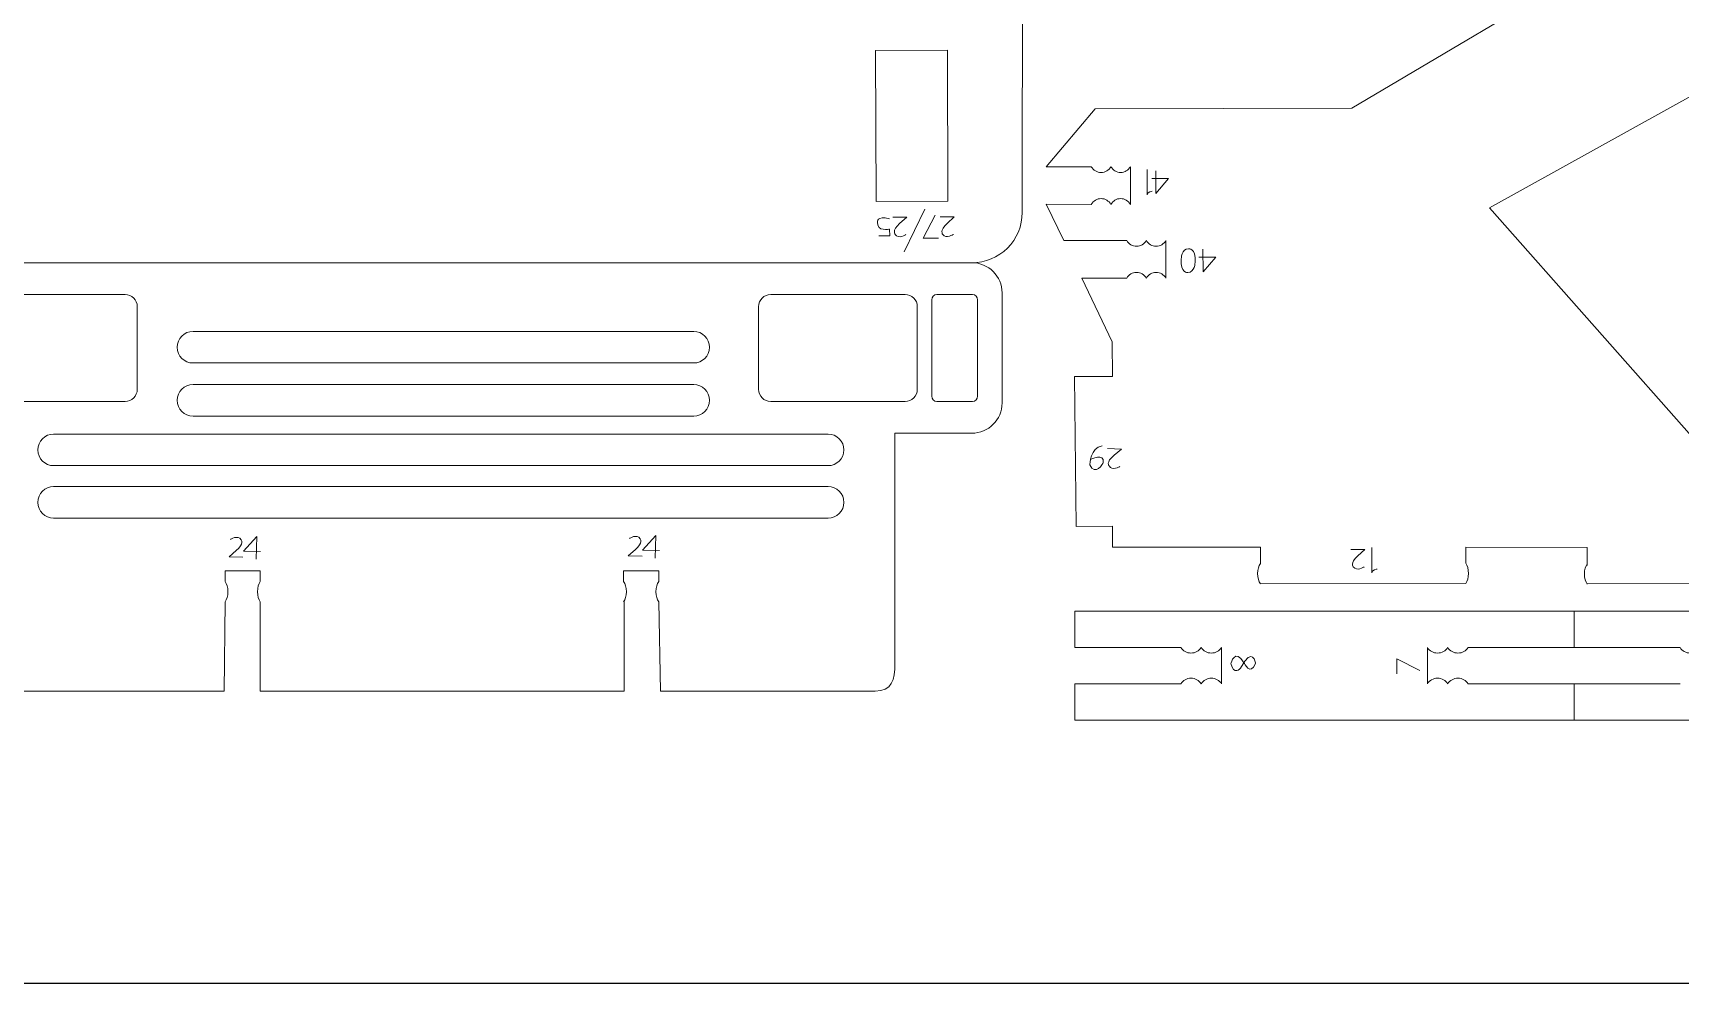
# Model space of a CAD drawing. Header units: centimetres. Extents: x -25 to 25, y -32.5 to 32.5.
# Drawn here: x -16.41 to -2.24, y -32.5 to -24.32 of the extents above; entities that cross this region are included whole.
import ezdxf

# ---------------------------------------------------------------- set-up
doc = ezdxf.new("R2010")
doc.units = ezdxf.units.CM
doc.header["$MEASUREMENT"] = 0
doc.layers.add('Capa 1', color=7, linetype='Continuous')

msp = doc.modelspace()

# ---------------------------------------------------------------- linework, layer by layer
at = {"layer": 'Capa 1', "color": 254}
msp.add_lwpolyline([(-25, -32.5), (25, -32.5), (25, 32.5), (-25, 32.5), (-25, -32.5)], close=True, dxfattribs=at)
at = {"layer": 'Capa 1', "color": 250, "lineweight": 9}
for points, knots in [([(-17.70287, -26.28757), (-17.81775, -26.28737), (-17.92782, -26.24155), (-18.00892, -26.16018), (-18.00892, -26.16018), (-18.09, -26.07881), (-18.13546, -25.96909), (-18.13526, -25.85422), (-18.13526, -25.85422), (-18.13526, -25.85422), (-18.13059, -21.55096), (-18.13059, -21.55096), (-18.13059, -21.55096), (-18.13038, -21.43608), (-18.08456, -21.32599), (-18.00319, -21.24489), (-18.00319, -21.24489), (-17.92183, -21.1638), (-17.81212, -21.11836), (-17.69724, -21.11856), (-17.69724, -21.11856), (-17.69724, -21.11856), (-14.89394, -21.12263), (-14.89394, -21.12263), (-14.89394, -21.12263), (-14.89394, -21.12263), (-14.89211, -21.88036), (-14.89211, -21.88036), (-14.89211, -21.88036), (-14.89211, -21.88036), (-14.57285, -21.87959), (-14.57285, -21.87959), (-14.57285, -21.87959), (-14.57285, -21.87959), (-14.57469, -21.12186), (-14.57469, -21.12186), (-14.57469, -21.12186), (-14.57469, -21.12186), (-11.45583, -21.12534), (-11.45583, -21.12534)], [0, 0, 0, 0, 0.09090909, 0.09090909, 0.09090909, 0.09090909, 0.18181818, 0.18181818, 0.18181818, 0.18181818, 0.27272727, 0.27272727, 0.27272727, 0.27272727, 0.36363636, 0.36363636, 0.36363636, 0.36363636, 0.45454545, 0.45454545, 0.45454545, 0.45454545, 0.54545455, 0.54545455, 0.54545455, 0.54545455, 0.63636364, 0.63636364, 0.63636364, 0.63636364, 0.72727273, 0.72727273, 0.72727273, 0.72727273, 0.81818182, 0.81818182, 0.81818182, 0.81818182, 1, 1, 1, 1]), ([(-8.32825, -21.12874), (-8.21338, -21.12894), (-8.10328, -21.17477), (-8.02218, -21.25613), (-8.02218, -21.25613), (-7.9411, -21.3375), (-7.89565, -21.4472), (-7.89585, -21.56208), (-7.89585, -21.56208), (-7.89585, -21.56208), (-7.90052, -25.86535), (-7.90052, -25.86535), (-7.90052, -25.86535), (-7.90073, -25.98023), (-7.94655, -26.09032), (-8.02792, -26.1714), (-8.02792, -26.1714), (-8.10929, -26.2525), (-8.21899, -26.29794), (-8.33387, -26.29774)], [0, 0, 0, 0, 0.16666667, 0.16666667, 0.16666667, 0.16666667, 0.33333333, 0.33333333, 0.33333333, 0.33333333, 0.5, 0.5, 0.5, 0.5, 0.66666667, 0.66666667, 0.66666667, 0.66666667, 1, 1, 1, 1]), ([(-8.54158, -25.76912), (-8.54158, -25.76912), (-8.54462, -24.46828), (-8.54462, -24.46828), (-8.54462, -24.46828), (-8.54462, -24.46828), (-9.16158, -24.46983), (-9.16158, -24.46983), (-9.16158, -24.46983), (-9.16158, -24.46983), (-9.15854, -25.77067), (-9.15854, -25.77067), (-9.15854, -25.77067), (-9.15854, -25.77067), (-8.54158, -25.76912), (-8.54158, -25.76912)], [0, 0, 0, 0, 0.2, 0.2, 0.2, 0.2, 0.4, 0.4, 0.4, 0.4, 0.6, 0.6, 0.6, 0.6, 1, 1, 1, 1]), ([(-0.27022, -25.78669), (-0.27022, -25.78669), (-2.06394, -24.8176), (-2.06394, -24.8176), (-2.06394, -24.8176), (-2.06394, -24.8176), (-3.87983, -25.82415), (-3.87983, -25.82415), (-3.87983, -25.82415), (-3.87983, -25.82415), (-2.073, -27.86824), (-2.073, -27.86824), (-2.073, -27.86824), (-2.073, -27.86824), (-0.27022, -25.78669), (-0.27022, -25.78669)], [0, 0, 0, 0, 0.2, 0.2, 0.2, 0.2, 0.4, 0.4, 0.4, 0.4, 0.6, 0.6, 0.6, 0.6, 1, 1, 1, 1]), ([(-7.30606, -25.47148), (-7.30606, -25.47148), (-7.69319, -25.47324), (-7.69319, -25.47324), (-7.69319, -25.47324), (-7.69319, -25.47324), (-7.27348, -24.97188), (-7.27348, -24.97188), (-7.27348, -24.97188), (-7.27348, -24.97188), (-5.06496, -24.96755), (-5.06496, -24.96755)], [0, 0, 0, 0, 0.25, 0.25, 0.25, 0.25, 0.5, 0.5, 0.5, 0.5, 1, 1, 1, 1]), ([(-7.30606, -25.47148), (-7.28828, -25.5014), (-7.2572, -25.52123), (-7.22184, -25.52123), (-7.22184, -25.52123), (-7.18648, -25.52123), (-7.1554, -25.5014), (-7.13762, -25.47148)], [0, 0, 0, 0, 0.33333333, 0.33333333, 0.33333333, 0.33333333, 1, 1, 1, 1]), ([(-7.13762, -25.47148), (-7.11984, -25.5014), (-7.08876, -25.52123), (-7.0534, -25.52123), (-7.0534, -25.52123), (-7.01804, -25.52123), (-6.98696, -25.5014), (-6.96918, -25.47148)], [0, 0, 0, 0, 0.33333333, 0.33333333, 0.33333333, 0.33333333, 1, 1, 1, 1]), ([(-7.00104, -26.10673), (-7.00104, -26.10673), (-7.54363, -26.10673), (-7.54363, -26.10673), (-7.54363, -26.10673), (-7.54363, -26.10673), (-7.69351, -25.79456), (-7.69351, -25.79456), (-7.69351, -25.79456), (-7.69351, -25.79456), (-7.30622, -25.79549), (-7.30622, -25.79549)], [0, 0, 0, 0, 0.25, 0.25, 0.25, 0.25, 0.5, 0.5, 0.5, 0.5, 1, 1, 1, 1]), ([(-7.30622, -25.79549), (-7.28844, -25.76558), (-7.25736, -25.74575), (-7.222, -25.74575), (-7.222, -25.74575), (-7.18664, -25.74575), (-7.15556, -25.76558), (-7.13778, -25.79549)], [0, 0, 0, 0, 0.33333333, 0.33333333, 0.33333333, 0.33333333, 1, 1, 1, 1]), ([(-7.13778, -25.79549), (-7.12, -25.76558), (-7.08892, -25.74575), (-7.05356, -25.74575), (-7.05356, -25.74575), (-7.0182, -25.74575), (-6.98712, -25.76558), (-6.96934, -25.79549)], [0, 0, 0, 0, 0.33333333, 0.33333333, 0.33333333, 0.33333333, 1, 1, 1, 1]), ([(-7.00104, -26.10673), (-6.98326, -26.13665), (-6.95218, -26.15648), (-6.91682, -26.15648), (-6.91682, -26.15648), (-6.88146, -26.15648), (-6.85038, -26.13665), (-6.8326, -26.10673)], [0, 0, 0, 0, 0.33333333, 0.33333333, 0.33333333, 0.33333333, 1, 1, 1, 1]), ([(-6.8326, -26.10673), (-6.81482, -26.13665), (-6.78374, -26.15648), (-6.74838, -26.15648), (-6.74838, -26.15648), (-6.71302, -26.15648), (-6.68194, -26.13665), (-6.66416, -26.10673)], [0, 0, 0, 0, 0.33333333, 0.33333333, 0.33333333, 0.33333333, 1, 1, 1, 1]), ([(-16.76344, -29.78465), (-16.76344, -29.78465), (-16.76344, -27.76573), (-16.76344, -27.76573), (-16.76344, -27.76573), (-16.76344, -27.76573), (-17.42842, -27.76573), (-17.42842, -27.76573), (-17.42842, -27.76573), (-17.57162, -27.76573), (-17.68878, -27.64857), (-17.68878, -27.50537), (-17.68878, -27.50537), (-17.68878, -27.50537), (-17.68878, -26.55811), (-17.68878, -26.55811), (-17.68878, -26.55811), (-17.68878, -26.4149), (-17.57162, -26.29774), (-17.42842, -26.29774), (-17.42842, -26.29774), (-17.42842, -26.29774), (-15.13815, -26.29774), (-15.13815, -26.29774), (-15.13815, -26.29774), (-15.13815, -26.29774), (-10.62413, -26.29774), (-10.62413, -26.29774), (-10.62413, -26.29774), (-10.62413, -26.29774), (-8.33387, -26.29774), (-8.33387, -26.29774), (-8.33387, -26.29774), (-8.19066, -26.29774), (-8.0735, -26.4149), (-8.0735, -26.55811), (-8.0735, -26.55811), (-8.0735, -26.55811), (-8.0735, -27.50537), (-8.0735, -27.50537), (-8.0735, -27.50537), (-8.0735, -27.64856), (-8.19066, -27.76573), (-8.33387, -27.76573), (-8.33387, -27.76573), (-8.33387, -27.76573), (-8.99577, -27.76573), (-8.99577, -27.76573), (-8.99577, -27.76573), (-8.99577, -27.76573), (-8.99577, -29.74795), (-8.99577, -29.74795)], [0, 0, 0, 0, 0.07142857, 0.07142857, 0.07142857, 0.07142857, 0.14285714, 0.14285714, 0.14285714, 0.14285714, 0.21428571, 0.21428571, 0.21428571, 0.21428571, 0.28571429, 0.28571429, 0.28571429, 0.28571429, 0.35714286, 0.35714286, 0.35714286, 0.35714286, 0.42857143, 0.42857143, 0.42857143, 0.42857143, 0.5, 0.5, 0.5, 0.5, 0.57142857, 0.57142857, 0.57142857, 0.57142857, 0.64285714, 0.64285714, 0.64285714, 0.64285714, 0.71428571, 0.71428571, 0.71428571, 0.71428571, 0.78571429, 0.78571429, 0.78571429, 0.78571429, 0.85714286, 0.85714286, 0.85714286, 0.85714286, 1, 1, 1, 1]), ([(-7.12467, -28.74679), (-7.12467, -28.74679), (-7.12449, -28.56695), (-7.12449, -28.56695), (-7.12449, -28.56695), (-7.12449, -28.56695), (-7.43658, -28.56913), (-7.43658, -28.56913), (-7.43658, -28.56913), (-7.43658, -28.56913), (-7.45129, -27.27715), (-7.45129, -27.27715), (-7.45129, -27.27715), (-7.45129, -27.27715), (-7.12459, -27.27716), (-7.12459, -27.27716), (-7.12459, -27.27716), (-7.12459, -27.27716), (-7.1254, -26.97774), (-7.1254, -26.97774), (-7.1254, -26.97774), (-7.1254, -26.97774), (-7.3885, -26.42982), (-7.3885, -26.42982), (-7.3885, -26.42982), (-7.3885, -26.42982), (-7.0012, -26.43074), (-7.0012, -26.43074)], [0, 0, 0, 0, 0.125, 0.125, 0.125, 0.125, 0.25, 0.25, 0.25, 0.25, 0.375, 0.375, 0.375, 0.375, 0.5, 0.5, 0.5, 0.5, 0.625, 0.625, 0.625, 0.625, 0.75, 0.75, 0.75, 0.75, 1, 1, 1, 1]), ([(-7.0012, -26.43074), (-6.98342, -26.40083), (-6.95234, -26.381), (-6.91698, -26.381), (-6.91698, -26.381), (-6.88162, -26.381), (-6.85054, -26.40083), (-6.83276, -26.43074)], [0, 0, 0, 0, 0.33333333, 0.33333333, 0.33333333, 0.33333333, 1, 1, 1, 1]), ([(-6.83276, -26.43074), (-6.81498, -26.40083), (-6.7839, -26.381), (-6.74854, -26.381), (-6.74854, -26.381), (-6.71318, -26.381), (-6.6821, -26.40083), (-6.66432, -26.43074)], [0, 0, 0, 0, 0.33333333, 0.33333333, 0.33333333, 0.33333333, 1, 1, 1, 1]), ([(-16.77626, -26.57126), (-16.77626, -26.57126), (-15.62044, -26.57126), (-15.62044, -26.57126), (-15.62044, -26.57126), (-15.56264, -26.57126), (-15.51536, -26.61854), (-15.51536, -26.67634), (-15.51536, -26.67634), (-15.51536, -26.67634), (-15.51536, -27.38713), (-15.51536, -27.38713), (-15.51536, -27.38713), (-15.51536, -27.44494), (-15.56264, -27.49221), (-15.62044, -27.49221), (-15.62044, -27.49221), (-15.62044, -27.49221), (-16.77626, -27.49221), (-16.77626, -27.49221), (-16.77626, -27.49221), (-16.83407, -27.49221), (-16.88134, -27.44494), (-16.88134, -27.38713), (-16.88134, -27.38713), (-16.88134, -27.38713), (-16.88134, -26.67634), (-16.88134, -26.67634), (-16.88134, -26.67634), (-16.88134, -26.61854), (-16.83407, -26.57126), (-16.77626, -26.57126)], [0, 0, 0, 0, 0.11111111, 0.11111111, 0.11111111, 0.11111111, 0.22222222, 0.22222222, 0.22222222, 0.22222222, 0.33333333, 0.33333333, 0.33333333, 0.33333333, 0.44444444, 0.44444444, 0.44444444, 0.44444444, 0.55555556, 0.55555556, 0.55555556, 0.55555556, 0.66666667, 0.66666667, 0.66666667, 0.66666667, 0.77777778, 0.77777778, 0.77777778, 0.77777778, 1, 1, 1, 1]), ([(-8.90823, -26.57126), (-8.90823, -26.57126), (-10.06405, -26.57126), (-10.06405, -26.57126), (-10.06405, -26.57126), (-10.12186, -26.57126), (-10.16913, -26.61854), (-10.16913, -26.67634), (-10.16913, -26.67634), (-10.16913, -26.67634), (-10.16913, -27.38713), (-10.16913, -27.38713), (-10.16913, -27.38713), (-10.16913, -27.44493), (-10.12186, -27.49221), (-10.06405, -27.49221), (-10.06405, -27.49221), (-10.06405, -27.49221), (-8.90823, -27.49221), (-8.90823, -27.49221), (-8.90823, -27.49221), (-8.85043, -27.49221), (-8.80315, -27.44493), (-8.80315, -27.38713), (-8.80315, -27.38713), (-8.80315, -27.38713), (-8.80315, -26.67634), (-8.80315, -26.67634), (-8.80315, -26.67634), (-8.80315, -26.61854), (-8.85043, -26.57126), (-8.90823, -26.57126)], [0, 0, 0, 0, 0.11111111, 0.11111111, 0.11111111, 0.11111111, 0.22222222, 0.22222222, 0.22222222, 0.22222222, 0.33333333, 0.33333333, 0.33333333, 0.33333333, 0.44444444, 0.44444444, 0.44444444, 0.44444444, 0.55555556, 0.55555556, 0.55555556, 0.55555556, 0.66666667, 0.66666667, 0.66666667, 0.66666667, 0.77777778, 0.77777778, 0.77777778, 0.77777778, 1, 1, 1, 1]), ([(-8.32909, -26.57126), (-8.32909, -26.57126), (-8.63443, -26.57126), (-8.63443, -26.57126), (-8.63443, -26.57126), (-8.65926, -26.57126), (-8.67956, -26.59156), (-8.67956, -26.61639), (-8.67956, -26.61639), (-8.67956, -26.61639), (-8.67956, -27.44708), (-8.67956, -27.44708), (-8.67956, -27.44708), (-8.67956, -27.47192), (-8.65926, -27.49221), (-8.63443, -27.49221), (-8.63443, -27.49221), (-8.63443, -27.49221), (-8.32909, -27.49221), (-8.32909, -27.49221), (-8.32909, -27.49221), (-8.30426, -27.49221), (-8.28397, -27.47192), (-8.28397, -27.44708), (-8.28397, -27.44708), (-8.28397, -27.44708), (-8.28397, -26.61639), (-8.28397, -26.61639), (-8.28397, -26.61639), (-8.28397, -26.59156), (-8.30426, -26.57126), (-8.32909, -26.57126)], [0, 0, 0, 0, 0.11111111, 0.11111111, 0.11111111, 0.11111111, 0.22222222, 0.22222222, 0.22222222, 0.22222222, 0.33333333, 0.33333333, 0.33333333, 0.33333333, 0.44444444, 0.44444444, 0.44444444, 0.44444444, 0.55555556, 0.55555556, 0.55555556, 0.55555556, 0.66666667, 0.66666667, 0.66666667, 0.66666667, 0.77777778, 0.77777778, 0.77777778, 0.77777778, 1, 1, 1, 1]), ([(-15.03518, -26.88938), (-15.03518, -26.88938), (-10.72709, -26.88938), (-10.72709, -26.88938), (-10.72709, -26.88938), (-10.65231, -26.88938), (-10.59112, -26.95057), (-10.59112, -27.02535), (-10.59112, -27.02535), (-10.59112, -27.02535), (-10.59112, -27.02535), (-10.59112, -27.02535), (-10.59112, -27.02535), (-10.59112, -27.10014), (-10.65231, -27.16134), (-10.72709, -27.16134), (-10.72709, -27.16134), (-10.72709, -27.16134), (-15.03518, -27.16134), (-15.03518, -27.16134), (-15.03518, -27.16134), (-15.10996, -27.16134), (-15.17116, -27.10014), (-15.17116, -27.02535), (-15.17116, -27.02535), (-15.17116, -27.02535), (-15.17116, -27.02535), (-15.17116, -27.02535), (-15.17116, -27.02535), (-15.17116, -26.95057), (-15.10996, -26.88938), (-15.03518, -26.88938)], [0, 0, 0, 0, 0.11111111, 0.11111111, 0.11111111, 0.11111111, 0.22222222, 0.22222222, 0.22222222, 0.22222222, 0.33333333, 0.33333333, 0.33333333, 0.33333333, 0.44444444, 0.44444444, 0.44444444, 0.44444444, 0.55555556, 0.55555556, 0.55555556, 0.55555556, 0.66666667, 0.66666667, 0.66666667, 0.66666667, 0.77777778, 0.77777778, 0.77777778, 0.77777778, 1, 1, 1, 1]), ([(-15.03518, -27.34676), (-15.03518, -27.34676), (-10.72709, -27.34676), (-10.72709, -27.34676), (-10.72709, -27.34676), (-10.65231, -27.34676), (-10.59112, -27.40796), (-10.59112, -27.48273), (-10.59112, -27.48273), (-10.59112, -27.48273), (-10.59112, -27.48273), (-10.59112, -27.48273), (-10.59112, -27.48273), (-10.59112, -27.55752), (-10.65231, -27.61872), (-10.72709, -27.61872), (-10.72709, -27.61872), (-10.72709, -27.61872), (-15.03518, -27.61872), (-15.03518, -27.61872), (-15.03518, -27.61872), (-15.10996, -27.61872), (-15.17116, -27.55752), (-15.17116, -27.48273), (-15.17116, -27.48273), (-15.17116, -27.48273), (-15.17116, -27.48273), (-15.17116, -27.48273), (-15.17116, -27.48273), (-15.17116, -27.40796), (-15.10996, -27.34676), (-15.03518, -27.34676)], [0, 0, 0, 0, 0.11111111, 0.11111111, 0.11111111, 0.11111111, 0.22222222, 0.22222222, 0.22222222, 0.22222222, 0.33333333, 0.33333333, 0.33333333, 0.33333333, 0.44444444, 0.44444444, 0.44444444, 0.44444444, 0.55555556, 0.55555556, 0.55555556, 0.55555556, 0.66666667, 0.66666667, 0.66666667, 0.66666667, 0.77777778, 0.77777778, 0.77777778, 0.77777778, 1, 1, 1, 1]), ([(-16.23503, -27.77324), (-16.23503, -27.77324), (-9.57076, -27.77324), (-9.57076, -27.77324), (-9.57076, -27.77324), (-9.49598, -27.77324), (-9.43478, -27.83443), (-9.43478, -27.90921), (-9.43478, -27.90921), (-9.43478, -27.90921), (-9.43478, -27.90921), (-9.43478, -27.90921), (-9.43478, -27.90921), (-9.43478, -27.984), (-9.49598, -28.0452), (-9.57076, -28.0452), (-9.57076, -28.0452), (-9.57076, -28.0452), (-16.23503, -28.0452), (-16.23503, -28.0452), (-16.23503, -28.0452), (-16.30981, -28.0452), (-16.37101, -27.984), (-16.37101, -27.90921), (-16.37101, -27.90921), (-16.37101, -27.90921), (-16.37101, -27.90921), (-16.37101, -27.90921), (-16.37101, -27.90921), (-16.37101, -27.83443), (-16.30981, -27.77324), (-16.23503, -27.77324)], [0, 0, 0, 0, 0.11111111, 0.11111111, 0.11111111, 0.11111111, 0.22222222, 0.22222222, 0.22222222, 0.22222222, 0.33333333, 0.33333333, 0.33333333, 0.33333333, 0.44444444, 0.44444444, 0.44444444, 0.44444444, 0.55555556, 0.55555556, 0.55555556, 0.55555556, 0.66666667, 0.66666667, 0.66666667, 0.66666667, 0.77777778, 0.77777778, 0.77777778, 0.77777778, 1, 1, 1, 1]), ([(-16.23503, -28.22555), (-16.23503, -28.22555), (-9.57076, -28.22555), (-9.57076, -28.22555), (-9.57076, -28.22555), (-9.49598, -28.22555), (-9.43478, -28.28675), (-9.43478, -28.36153), (-9.43478, -28.36153), (-9.43478, -28.36153), (-9.43478, -28.36153), (-9.43478, -28.36153), (-9.43478, -28.36153), (-9.43478, -28.43632), (-9.49598, -28.49751), (-9.57076, -28.49751), (-9.57076, -28.49751), (-9.57076, -28.49751), (-16.23503, -28.49751), (-16.23503, -28.49751), (-16.23503, -28.49751), (-16.30981, -28.49751), (-16.37101, -28.43632), (-16.37101, -28.36153), (-16.37101, -28.36153), (-16.37101, -28.36153), (-16.37101, -28.36153), (-16.37101, -28.36153), (-16.37101, -28.36153), (-16.37101, -28.28675), (-16.30981, -28.22555), (-16.23503, -28.22555)], [0, 0, 0, 0, 0.11111111, 0.11111111, 0.11111111, 0.11111111, 0.22222222, 0.22222222, 0.22222222, 0.22222222, 0.33333333, 0.33333333, 0.33333333, 0.33333333, 0.44444444, 0.44444444, 0.44444444, 0.44444444, 0.55555556, 0.55555556, 0.55555556, 0.55555556, 0.66666667, 0.66666667, 0.66666667, 0.66666667, 0.77777778, 0.77777778, 0.77777778, 0.77777778, 1, 1, 1, 1]), ([(-5.85085, -28.88781), (-5.85085, -28.88781), (-5.85055, -28.74565), (-5.85055, -28.74565), (-5.85055, -28.74565), (-5.85055, -28.74565), (-7.12466, -28.74679), (-7.12466, -28.74679)], [0, 0, 0, 0, 0.33333333, 0.33333333, 0.33333333, 0.33333333, 1, 1, 1, 1]), ([(-3.03858, -28.90453), (-3.03858, -28.90453), (-3.03841, -28.74849), (-3.03841, -28.74849), (-3.03841, -28.74849), (-3.03841, -28.74849), (-4.08367, -28.74743), (-4.08367, -28.74743)], [0, 0, 0, 0, 0.33333333, 0.33333333, 0.33333333, 0.33333333, 1, 1, 1, 1]), ([(-5.85085, -29.0613), (-5.86512, -29.04299), (-5.87457, -29.01098), (-5.87457, -28.97456), (-5.87457, -28.97456), (-5.87457, -28.93814), (-5.86512, -28.90612), (-5.85085, -28.88781)], [0, 0, 0, 0, 0.33333333, 0.33333333, 0.33333333, 0.33333333, 1, 1, 1, 1]), ([(-4.08398, -29.05952), (-4.06971, -29.04121), (-4.06026, -29.0092), (-4.06026, -28.97278), (-4.06026, -28.97278), (-4.06026, -28.93636), (-4.06971, -28.90434), (-4.08398, -28.88603)], [0, 0, 0, 0, 0.33333333, 0.33333333, 0.33333333, 0.33333333, 1, 1, 1, 1]), ([(-3.0387, -29.06414), (-3.05297, -29.04583), (-3.06242, -29.01382), (-3.06242, -28.9774), (-3.06242, -28.9774), (-3.06242, -28.94098), (-3.05297, -28.90896), (-3.0387, -28.89065)], [0, 0, 0, 0, 0.33333333, 0.33333333, 0.33333333, 0.33333333, 1, 1, 1, 1]), ([(-14.75976, -29.04284), (-14.75976, -29.04284), (-14.75988, -28.95085), (-14.75988, -28.95085), (-14.75988, -28.95085), (-14.75988, -28.95085), (-14.45718, -28.95085), (-14.45718, -28.95085), (-14.45718, -28.95085), (-14.45718, -28.95085), (-14.45718, -29.04285), (-14.45718, -29.04285)], [0, 0, 0, 0, 0.25, 0.25, 0.25, 0.25, 0.5, 0.5, 0.5, 0.5, 1, 1, 1, 1]), ([(-14.75976, -29.04284), (-14.74535, -29.06133), (-14.7358, -29.09366), (-14.7358, -29.13045), (-14.7358, -29.13045), (-14.7358, -29.16723), (-14.74535, -29.19957), (-14.75976, -29.21806)], [0, 0, 0, 0, 0.33333333, 0.33333333, 0.33333333, 0.33333333, 1, 1, 1, 1]), ([(-14.45718, -29.04284), (-14.47159, -29.06133), (-14.48114, -29.09366), (-14.48114, -29.13045), (-14.48114, -29.13045), (-14.48114, -29.16723), (-14.47159, -29.19957), (-14.45718, -29.21806)], [0, 0, 0, 0, 0.33333333, 0.33333333, 0.33333333, 0.33333333, 1, 1, 1, 1]), ([(-11.33087, -29.04284), (-11.33087, -29.04284), (-11.33099, -28.95085), (-11.33099, -28.95085), (-11.33099, -28.95085), (-11.33099, -28.95085), (-11.02829, -28.95085), (-11.02829, -28.95085), (-11.02829, -28.95085), (-11.02829, -28.95085), (-11.02829, -29.04285), (-11.02829, -29.04285)], [0, 0, 0, 0, 0.25, 0.25, 0.25, 0.25, 0.5, 0.5, 0.5, 0.5, 1, 1, 1, 1]), ([(-11.33087, -29.04284), (-11.31646, -29.06133), (-11.30691, -29.09366), (-11.30691, -29.13045), (-11.30691, -29.13045), (-11.30691, -29.16723), (-11.31646, -29.19957), (-11.33087, -29.21806)], [0, 0, 0, 0, 0.33333333, 0.33333333, 0.33333333, 0.33333333, 1, 1, 1, 1]), ([(-11.02829, -29.04284), (-11.0427, -29.06133), (-11.05225, -29.09366), (-11.05225, -29.13045), (-11.05225, -29.13045), (-11.05225, -29.16723), (-11.0427, -29.19957), (-11.02829, -29.21806)], [0, 0, 0, 0, 0.33333333, 0.33333333, 0.33333333, 0.33333333, 1, 1, 1, 1]), ([(-14.75976, -29.21806), (-14.75976, -29.21806), (-14.76648, -29.9865), (-14.76648, -29.9865), (-14.76648, -29.9865), (-14.76648, -29.9865), (-16.52356, -29.9865), (-16.52356, -29.9865), (-16.52356, -29.9865), (-16.66487, -29.9865), (-16.76344, -29.92596), (-16.76344, -29.78465)], [0, 0, 0, 0, 0.25, 0.25, 0.25, 0.25, 0.5, 0.5, 0.5, 0.5, 1, 1, 1, 1]), ([(-11.32519, -29.21414), (-11.32519, -29.21414), (-11.32519, -29.9865), (-11.32519, -29.9865), (-11.32519, -29.9865), (-11.32519, -29.9865), (-14.45718, -29.98742), (-14.45718, -29.98742), (-14.45718, -29.98742), (-14.45718, -29.98742), (-14.45718, -29.21806), (-14.45718, -29.21806)], [0, 0, 0, 0, 0.25, 0.25, 0.25, 0.25, 0.5, 0.5, 0.5, 0.5, 1, 1, 1, 1]), ([(-8.99577, -29.74795), (-8.99577, -29.88922), (-9.02401, -29.9865), (-9.16532, -29.9865), (-9.16532, -29.9865), (-9.16532, -29.9865), (-11.0131, -29.9865), (-11.0131, -29.9865), (-11.0131, -29.9865), (-11.0131, -29.9865), (-11.02829, -29.21806), (-11.02829, -29.21806)], [0, 0, 0, 0, 0.25, 0.25, 0.25, 0.25, 0.5, 0.5, 0.5, 0.5, 1, 1, 1, 1]), ([(-7.44766, -29.61092), (-7.44766, -29.61092), (-7.44766, -29.29889), (-7.44766, -29.29889), (-7.44766, -29.29889), (-7.44766, -29.29889), (-3.15171, -29.29889), (-3.15171, -29.29889), (-3.15171, -29.29889), (-3.15171, -29.29889), (-3.15171, -29.61092), (-3.15171, -29.61092)], [0, 0, 0, 0, 0.25, 0.25, 0.25, 0.25, 0.5, 0.5, 0.5, 0.5, 1, 1, 1, 1]), ([(-3.15171, -29.29889), (-3.15171, -29.29889), (1.14424, -29.29889), (1.14424, -29.29889), (1.14424, -29.29889), (1.14424, -29.29889), (1.14424, -29.61092), (1.14424, -29.61092)], [0, 0, 0, 0, 0.33333333, 0.33333333, 0.33333333, 0.33333333, 1, 1, 1, 1]), ([(-6.53586, -29.61092), (-6.51737, -29.63974), (-6.48504, -29.65884), (-6.44825, -29.65884), (-6.44825, -29.65884), (-6.41147, -29.65884), (-6.37913, -29.63974), (-6.36064, -29.61092)], [0, 0, 0, 0, 0.33333333, 0.33333333, 0.33333333, 0.33333333, 1, 1, 1, 1]), ([(-6.36064, -29.61092), (-6.34214, -29.63974), (-6.30981, -29.65884), (-6.27302, -29.65884), (-6.27302, -29.65884), (-6.23624, -29.65884), (-6.2039, -29.63974), (-6.18541, -29.61092)], [0, 0, 0, 0, 0.33333333, 0.33333333, 0.33333333, 0.33333333, 1, 1, 1, 1]), ([(-4.23873, -29.61092), (-4.25722, -29.63974), (-4.28956, -29.65884), (-4.32634, -29.65884), (-4.32634, -29.65884), (-4.36313, -29.65884), (-4.39546, -29.63974), (-4.41395, -29.61092)], [0, 0, 0, 0, 0.33333333, 0.33333333, 0.33333333, 0.33333333, 1, 1, 1, 1]), ([(-4.0635, -29.61092), (-4.082, -29.63974), (-4.11433, -29.65884), (-4.15111, -29.65884), (-4.15111, -29.65884), (-4.1879, -29.65884), (-4.22023, -29.63974), (-4.23873, -29.61092)], [0, 0, 0, 0, 0.33333333, 0.33333333, 0.33333333, 0.33333333, 1, 1, 1, 1]), ([(-2.23992, -29.61092), (-2.22142, -29.63974), (-2.18909, -29.65884), (-2.1523, -29.65884), (-2.1523, -29.65884), (-2.11552, -29.65884), (-2.08318, -29.63974), (-2.06469, -29.61092)], [0, 0, 0, 0, 0.33333333, 0.33333333, 0.33333333, 0.33333333, 1, 1, 1, 1]), ([(-6.5357, -29.92302), (-6.5172, -29.89421), (-6.48487, -29.87511), (-6.44808, -29.87511), (-6.44808, -29.87511), (-6.4113, -29.87511), (-6.37897, -29.89421), (-6.36047, -29.92302)], [0, 0, 0, 0, 0.33333333, 0.33333333, 0.33333333, 0.33333333, 1, 1, 1, 1]), ([(-6.36047, -29.92302), (-6.34197, -29.89421), (-6.30964, -29.87511), (-6.27286, -29.87511), (-6.27286, -29.87511), (-6.23607, -29.87511), (-6.20374, -29.89421), (-6.18524, -29.92302)], [0, 0, 0, 0, 0.33333333, 0.33333333, 0.33333333, 0.33333333, 1, 1, 1, 1]), ([(-4.23889, -29.92302), (-4.25739, -29.89421), (-4.28972, -29.87511), (-4.32651, -29.87511), (-4.32651, -29.87511), (-4.36329, -29.87511), (-4.39562, -29.89421), (-4.41412, -29.92302)], [0, 0, 0, 0, 0.33333333, 0.33333333, 0.33333333, 0.33333333, 1, 1, 1, 1]), ([(-4.06367, -29.92302), (-4.08216, -29.89421), (-4.11449, -29.87511), (-4.15128, -29.87511), (-4.15128, -29.87511), (-4.18806, -29.87511), (-4.2204, -29.89421), (-4.23889, -29.92302)], [0, 0, 0, 0, 0.33333333, 0.33333333, 0.33333333, 0.33333333, 1, 1, 1, 1]), ([(-3.15171, -29.92302), (-3.15171, -29.92302), (-3.15171, -30.23516), (-3.15171, -30.23516), (-3.15171, -30.23516), (-3.15171, -30.23516), (-7.44766, -30.23516), (-7.44766, -30.23516), (-7.44766, -30.23516), (-7.44766, -30.23516), (-7.44766, -29.92302), (-7.44766, -29.92302)], [0, 0, 0, 0, 0.25, 0.25, 0.25, 0.25, 0.5, 0.5, 0.5, 0.5, 1, 1, 1, 1]), ([(1.14424, -29.92302), (1.14424, -29.92302), (1.14424, -30.23516), (1.14424, -30.23516), (1.14424, -30.23516), (1.14424, -30.23516), (-3.15171, -30.23516), (-3.15171, -30.23516)], [0, 0, 0, 0, 0.33333333, 0.33333333, 0.33333333, 0.33333333, 1, 1, 1, 1])]:
    msp.add_open_spline(points, degree=3, knots=knots, dxfattribs=at)
for points in [[(-5.06496, -24.96755), (-5.06496, -24.96755), (-2.8799, -23.67347), (-2.8799, -23.67347)], [(-6.96918, -25.47148), (-6.96918, -25.47148), (-6.96934, -25.79549), (-6.96934, -25.79549)], [(-6.66416, -26.10673), (-6.66416, -26.10673), (-6.66432, -26.43074), (-6.66432, -26.43074)], [(-8.33387, -26.29775), (-8.33387, -26.29775), (-9.12558, -26.29967), (-9.12558, -26.29967)], [(-4.08367, -28.74743), (-4.08367, -28.74743), (-4.08397, -28.88603), (-4.08397, -28.88603)], [(-4.08398, -29.05952), (-4.08398, -29.05952), (-5.85087, -29.05774), (-5.85087, -29.05774)], [(-1.27184, -29.06235), (-1.27184, -29.06235), (-3.03872, -29.06057), (-3.03872, -29.06057)], [(-6.53586, -29.61092), (-6.53586, -29.61092), (-7.44766, -29.61092), (-7.44766, -29.61092)], [(-6.18524, -29.92302), (-6.18524, -29.92302), (-6.18541, -29.61092), (-6.18541, -29.61092)], [(-4.41412, -29.92302), (-4.41412, -29.92302), (-4.41395, -29.61092), (-4.41395, -29.61092)], [(-4.0635, -29.61092), (-4.0635, -29.61092), (-3.15171, -29.61092), (-3.15171, -29.61092)], [(-2.23992, -29.61092), (-2.23992, -29.61092), (-3.15171, -29.61092), (-3.15171, -29.61092)], [(-6.5357, -29.92302), (-6.5357, -29.92302), (-7.44766, -29.92302), (-7.44766, -29.92302)], [(-4.06367, -29.92302), (-4.06367, -29.92302), (-3.15171, -29.92302), (-3.15171, -29.92302)], [(-2.23975, -29.92302), (-2.23975, -29.92302), (-3.15171, -29.92302), (-3.15171, -29.92302)]]:
    msp.add_open_spline(points, degree=3, dxfattribs=at)
at = {"layer": 'Capa 1', "color": 240, "lineweight": 9}
for points in [[(-6.82507, -25.71375), (-6.82507, -25.71375), (-6.82507, -25.4958), (-6.82507, -25.4958)], [(-6.78133, -25.68315), (-6.78133, -25.68315), (-6.82336, -25.68486), (-6.82507, -25.71375)], [(-8.73783, -25.83666), (-8.73783, -25.83666), (-8.91674, -26.20366), (-8.91674, -26.20366)], [(-4.89118, -28.96709), (-4.89118, -28.96709), (-4.89118, -28.74914), (-4.89118, -28.74914)], [(-4.84744, -28.93649), (-4.84744, -28.93649), (-4.88948, -28.9382), (-4.89118, -28.96709)]]:
    msp.add_open_spline(points, degree=3, dxfattribs=at)
for points, knots in [([(-6.78639, -25.57393), (-6.78639, -25.57393), (-6.6411, -25.57393), (-6.6411, -25.57393), (-6.6411, -25.57393), (-6.6411, -25.57393), (-6.75039, -25.70252), (-6.75039, -25.70252), (-6.75039, -25.70252), (-6.75039, -25.70252), (-6.75165, -25.50703), (-6.75165, -25.50703)], [0, 0, 0, 0, 0.25, 0.25, 0.25, 0.25, 0.5, 0.5, 0.5, 0.5, 1, 1, 1, 1]), ([(-9.04255, -26.0084), (-9.04255, -26.0084), (-9.15187, -26.03343), (-9.14545, -25.94892), (-9.14545, -25.94892), (-9.14545, -25.94892), (-9.157, -25.89099), (-9.04255, -25.91929)], [0, 0, 0, 0, 0.33333333, 0.33333333, 0.33333333, 0.33333333, 1, 1, 1, 1]), ([(-8.95507, -25.96119), (-8.95507, -25.96119), (-8.89465, -25.90462), (-8.89465, -25.90462), (-8.89465, -25.90462), (-8.89465, -25.90462), (-9.01462, -25.90462), (-9.01462, -25.90462)], [0, 0, 0, 0, 0.33333333, 0.33333333, 0.33333333, 0.33333333, 1, 1, 1, 1]), ([(-8.62148, -26.08666), (-8.62148, -26.08666), (-8.75179, -26.08666), (-8.75179, -26.08666), (-8.75179, -26.08666), (-8.75179, -26.08666), (-8.65065, -25.88944), (-8.65065, -25.88944)], [0, 0, 0, 0, 0.33333333, 0.33333333, 0.33333333, 0.33333333, 1, 1, 1, 1]), ([(-8.54573, -25.95996), (-8.54573, -25.95996), (-8.48531, -25.90339), (-8.48531, -25.90339), (-8.48531, -25.90339), (-8.48531, -25.90339), (-8.60528, -25.90339), (-8.60528, -25.90339)], [0, 0, 0, 0, 0.33333333, 0.33333333, 0.33333333, 0.33333333, 1, 1, 1, 1]), ([(-9.13428, -26.06648), (-9.13428, -26.06648), (-9.03913, -26.06705), (-9.03913, -26.06705), (-9.03913, -26.06705), (-9.03913, -26.06705), (-9.04255, -26.0084), (-9.04255, -26.0084)], [0, 0, 0, 0, 0.33333333, 0.33333333, 0.33333333, 0.33333333, 1, 1, 1, 1]), ([(-8.90106, -26.05506), (-8.90106, -26.05506), (-8.96538, -26.09752), (-8.99363, -26.05506), (-8.99363, -26.05506), (-8.99363, -26.05506), (-9.0258, -26.02292), (-8.95507, -25.96119)], [0, 0, 0, 0, 0.33333333, 0.33333333, 0.33333333, 0.33333333, 1, 1, 1, 1]), ([(-8.49172, -26.05384), (-8.49172, -26.05384), (-8.55604, -26.09629), (-8.5843, -26.05384), (-8.5843, -26.05384), (-8.5843, -26.05384), (-8.61646, -26.02169), (-8.54573, -25.95996)], [0, 0, 0, 0, 0.33333333, 0.33333333, 0.33333333, 0.33333333, 1, 1, 1, 1]), ([(-6.47629, -26.38191), (-6.47629, -26.38191), (-6.53837, -26.38987), (-6.53214, -26.26832), (-6.53214, -26.26832), (-6.53214, -26.26832), (-6.5321, -26.17569), (-6.46868, -26.17802)], [0, 0, 0, 0, 0.33333333, 0.33333333, 0.33333333, 0.33333333, 1, 1, 1, 1]), ([(-6.46868, -26.17824), (-6.46868, -26.17824), (-6.40666, -26.17024), (-6.41291, -26.29186), (-6.41291, -26.29186), (-6.41291, -26.29186), (-6.41291, -26.3845), (-6.47629, -26.38211)], [0, 0, 0, 0, 0.33333333, 0.33333333, 0.33333333, 0.33333333, 1, 1, 1, 1]), ([(-6.3802, -26.24921), (-6.3802, -26.24921), (-6.23491, -26.24921), (-6.23491, -26.24921), (-6.23491, -26.24921), (-6.23491, -26.24921), (-6.3442, -26.37781), (-6.3442, -26.37781), (-6.3442, -26.37781), (-6.3442, -26.37781), (-6.34546, -26.18232), (-6.34546, -26.18232)], [0, 0, 0, 0, 0.25, 0.25, 0.25, 0.25, 0.5, 0.5, 0.5, 0.5, 1, 1, 1, 1]), ([(-7.31252, -27.99135), (-7.31252, -27.99135), (-7.19022, -27.92958), (-7.20305, -28.02111), (-7.20305, -28.02111), (-7.20305, -28.02111), (-7.27087, -28.14253), (-7.3198, -28.03849), (-7.3198, -28.03849), (-7.3198, -28.03849), (-7.31228, -27.8877), (-7.21319, -27.8754)], [0, 0, 0, 0, 0.25, 0.25, 0.25, 0.25, 0.5, 0.5, 0.5, 0.5, 1, 1, 1, 1]), ([(-7.11055, -27.95609), (-7.11055, -27.95609), (-7.04756, -27.9024), (-7.04756, -27.9024), (-7.04756, -27.9024), (-7.04756, -27.9024), (-7.1674, -27.89681), (-7.1674, -27.89681)], [0, 0, 0, 0, 0.33333333, 0.33333333, 0.33333333, 0.33333333, 1, 1, 1, 1]), ([(-7.06097, -28.05238), (-7.06097, -28.05238), (-7.1272, -28.0918), (-7.15344, -28.04807), (-7.15344, -28.04807), (-7.15344, -28.04807), (-7.18408, -28.01446), (-7.11055, -27.95609)], [0, 0, 0, 0, 0.33333333, 0.33333333, 0.33333333, 0.33333333, 1, 1, 1, 1]), ([(-14.71445, -28.67973), (-14.71445, -28.67973), (-14.64871, -28.6395), (-14.62193, -28.6829), (-14.62193, -28.6829), (-14.62193, -28.6829), (-14.59088, -28.71613), (-14.66368, -28.7754)], [0, 0, 0, 0, 0.33333333, 0.33333333, 0.33333333, 0.33333333, 1, 1, 1, 1]), ([(-14.45552, -28.78528), (-14.45552, -28.78528), (-14.60073, -28.78031), (-14.60073, -28.78031), (-14.60073, -28.78031), (-14.60073, -28.78031), (-14.48711, -28.65554), (-14.48711, -28.65554), (-14.48711, -28.65554), (-14.48711, -28.65554), (-14.49254, -28.85095), (-14.49254, -28.85095)], [0, 0, 0, 0, 0.25, 0.25, 0.25, 0.25, 0.5, 0.5, 0.5, 0.5, 1, 1, 1, 1]), ([(-11.2296, -28.76669), (-11.2296, -28.76669), (-11.29192, -28.82116), (-11.29192, -28.82116), (-11.29192, -28.82116), (-11.29192, -28.82116), (-11.17202, -28.82527), (-11.17202, -28.82527)], [0, 0, 0, 0, 0.33333333, 0.33333333, 0.33333333, 0.33333333, 1, 1, 1, 1]), ([(-11.28037, -28.67102), (-11.28037, -28.67102), (-11.21463, -28.63079), (-11.18785, -28.67419), (-11.18785, -28.67419), (-11.18785, -28.67419), (-11.1568, -28.70741), (-11.2296, -28.76669)], [0, 0, 0, 0, 0.33333333, 0.33333333, 0.33333333, 0.33333333, 1, 1, 1, 1]), ([(-11.02144, -28.77657), (-11.02144, -28.77657), (-11.16665, -28.7716), (-11.16665, -28.7716), (-11.16665, -28.7716), (-11.16665, -28.7716), (-11.05303, -28.64682), (-11.05303, -28.64682), (-11.05303, -28.64682), (-11.05303, -28.64682), (-11.05846, -28.84224), (-11.05846, -28.84224)], [0, 0, 0, 0, 0.25, 0.25, 0.25, 0.25, 0.5, 0.5, 0.5, 0.5, 1, 1, 1, 1]), ([(-5.01313, -28.82287), (-5.01313, -28.82287), (-4.95271, -28.7663), (-4.95271, -28.7663), (-4.95271, -28.7663), (-4.95271, -28.7663), (-5.07267, -28.7663), (-5.07267, -28.7663)], [0, 0, 0, 0, 0.33333333, 0.33333333, 0.33333333, 0.33333333, 1, 1, 1, 1]), ([(-14.66368, -28.7754), (-14.66368, -28.7754), (-14.726, -28.82987), (-14.726, -28.82987), (-14.726, -28.82987), (-14.726, -28.82987), (-14.6061, -28.83398), (-14.6061, -28.83398)], [0, 0, 0, 0, 0.33333333, 0.33333333, 0.33333333, 0.33333333, 1, 1, 1, 1]), ([(-4.95911, -28.91675), (-4.95911, -28.91675), (-5.02344, -28.95921), (-5.05169, -28.91675), (-5.05169, -28.91675), (-5.05169, -28.91675), (-5.08386, -28.88461), (-5.01313, -28.82287)], [0, 0, 0, 0, 0.33333333, 0.33333333, 0.33333333, 0.33333333, 1, 1, 1, 1]), ([(-5.99119, -29.74426), (-5.99119, -29.74426), (-5.93532, -29.86057), (-5.89322, -29.74919), (-5.89322, -29.74919), (-5.89322, -29.74919), (-5.91525, -29.58617), (-6.02206, -29.79008), (-6.02206, -29.79008), (-6.02206, -29.79008), (-6.07966, -29.85631), (-6.10425, -29.74883), (-6.10425, -29.74883), (-6.10425, -29.74883), (-6.07169, -29.61005), (-5.99119, -29.74426)], [0, 0, 0, 0, 0.2, 0.2, 0.2, 0.2, 0.4, 0.4, 0.4, 0.4, 0.6, 0.6, 0.6, 0.6, 1, 1, 1, 1]), ([(-4.67745, -29.83774), (-4.67745, -29.83774), (-4.67745, -29.70743), (-4.67745, -29.70743), (-4.67745, -29.70743), (-4.67745, -29.70743), (-4.48023, -29.80857), (-4.48023, -29.80857)], [0, 0, 0, 0, 0.33333333, 0.33333333, 0.33333333, 0.33333333, 1, 1, 1, 1])]:
    msp.add_open_spline(points, degree=3, knots=knots, dxfattribs=at)

doc.saveas('drawing.dxf')
